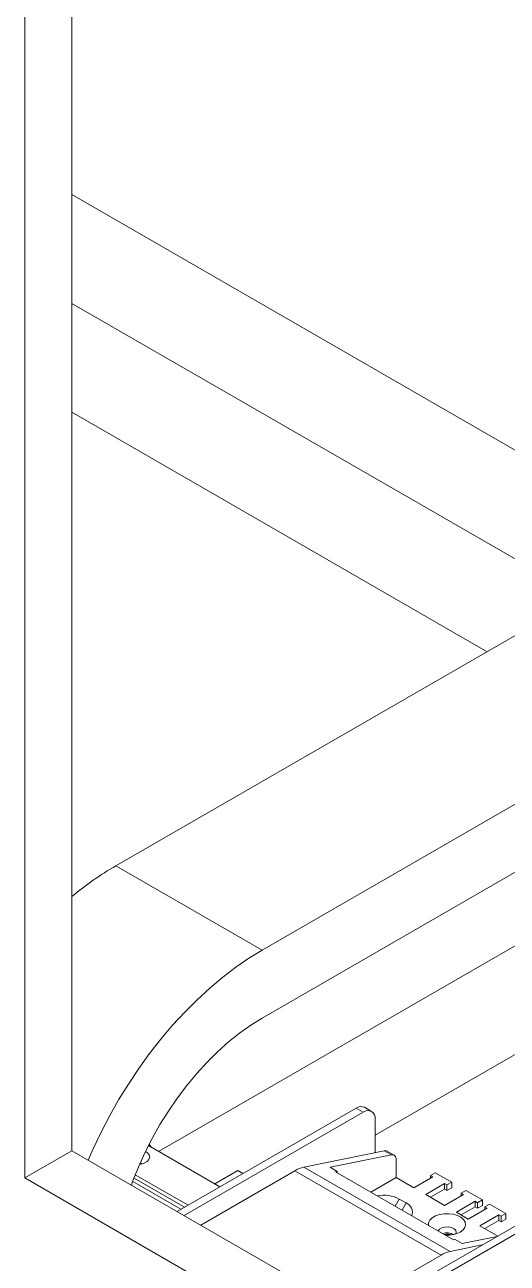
# Model space of a CAD drawing. Header units: millimetres. Extents: x 169 to 14583, y -399 to 10804.
# Drawn here: x 11412.1 to 11556.8, y 7542.9 to 7914.5 of the extents above; entities that cross this region are included whole.
import ezdxf

# ---------------------------------------------------------------- set-up
doc = ezdxf.new("R2010")
doc.units = ezdxf.units.MM
doc.header["$LTSCALE"] = 35

msp = doc.modelspace()

# ---------------------------------------------------------------- linework, layer by layer
at = {"color": 7, "linetype": 'Continuous', "lineweight": 18}
for p, q in [((11412.131, 8061.399), (11412.131, 7568.461)), ((11426.273, 8053.235), (11426.273, 7576.626)), ((11600.924, 7762.728), (11426.273, 7863.552)), ((11572.64, 7746.4), (11426.273, 7830.895)), ((11550.716, 7726.395), (11426.273, 7798.234)), ((11439.45, 7662.162), (11559.316, 7731.36)), ((11483.291, 7636.854), (11638.333, 7726.358)), ((11644.229, 7709.348), (11483.291, 7616.44)), ((11659.618, 7696.188), (11452.219, 7576.459)), ((11517.136, 7581.273), (11687.903, 7679.855)), ((11483.291, 7636.854), (11439.45, 7662.162)), ((11511.48, 7589.427), (11457.789, 7558.432)), ((11513.601, 7588.203), (11511.48, 7589.427)), ((11516.101, 7588.45), (11513.979, 7589.675)), ((11513.601, 7588.203), (11459.91, 7557.208)), ((11517.136, 7586.161), (11517.136, 7576.088)), ((11470.617, 7565.838), (11449.2, 7578.202)), ((11412.131, 7568.461), (11426.273, 7576.626)), ((11426.273, 7576.626), (11718.308, 7408.037)), ((11519.909, 7576.656), (11495.809, 7571.724)), ((11503.701, 7571.68), (11522.031, 7575.431)), ((11522.031, 7575.431), (11519.909, 7576.656)), ((11522.879, 7575.322), (11520.758, 7576.546)), ((11464.86, 7554.35), (11493.095, 7570.65)), ((11475.983, 7570.699), (11469.09, 7566.72)), ((11477.51, 7569.817), (11475.983, 7570.699)), ((11536.935, 7545.341), (11493.095, 7570.65)), ((11539.65, 7546.415), (11495.809, 7571.724)), ((11505.823, 7570.455), (11503.701, 7571.68)), ((11505.302, 7570.349), (11505.823, 7570.455)), ((11505.302, 7570.349), (11540.657, 7549.939)), ((11505.823, 7570.048), (11505.823, 7570.455)), ((11523.5, 7573.948), (11523.5, 7568.606)), ((11412.131, 7568.461), (11718.308, 7391.709)), ((11458.95, 7559.103), (11444.493, 7567.448)), ((11460.011, 7559.715), (11444.873, 7568.454)), ((11461.072, 7560.327), (11445.262, 7569.454)), ((11523.5, 7568.606), (11515.911, 7564.225)), ((11523.5, 7568.606), (11528.804, 7565.544)), ((11534.461, 7568.81), (11528.804, 7565.544)), ((11532.339, 7563.503), (11537.996, 7566.769)), ((11535.168, 7570.035), (11533.753, 7569.218)), ((11533.753, 7569.218), (11534.461, 7568.81)), ((11533.753, 7568.402), (11533.753, 7569.218)), ((11540.117, 7567.177), (11535.168, 7570.035)), ((11537.996, 7566.769), (11538.703, 7566.361)), ((11537.996, 7565.136), (11537.996, 7566.769)), ((11538.703, 7566.361), (11540.117, 7567.177)), ((11540.117, 7565.544), (11540.117, 7567.177)), ((11532.339, 7563.503), (11537.996, 7560.238)), ((11537.996, 7565.136), (11533.754, 7562.687)), ((11538.703, 7564.728), (11537.996, 7565.136)), ((11543.653, 7563.503), (11537.996, 7560.238)), ((11538.703, 7564.728), (11538.703, 7566.361)), ((11540.117, 7565.544), (11538.703, 7564.728)), ((11544.36, 7564.728), (11542.946, 7563.912)), ((11542.946, 7563.912), (11543.653, 7563.503)), ((11542.946, 7563.095), (11542.946, 7563.912)), ((11549.31, 7561.871), (11544.36, 7564.728)), ((11524.398, 7562.144), (11523.178, 7560.029)), ((11524.398, 7562.144), (11526.449, 7560.96)), ((11526.449, 7560.96), (11525.228, 7558.846)), ((11541.532, 7558.197), (11547.188, 7561.462)), ((11547.188, 7559.829), (11542.946, 7557.38)), ((11550.724, 7559.421), (11545.067, 7556.156)), ((11547.188, 7561.462), (11547.896, 7561.054)), ((11547.188, 7559.829), (11547.188, 7561.462)), ((11547.896, 7559.421), (11547.188, 7559.829)), ((11547.896, 7561.054), (11549.31, 7561.871)), ((11547.896, 7559.421), (11547.896, 7561.054)), ((11549.31, 7560.238), (11547.896, 7559.421)), ((11549.31, 7560.238), (11549.31, 7561.871)), ((11551.431, 7560.646), (11550.017, 7559.83)), ((11550.017, 7559.83), (11550.724, 7559.421)), ((11550.017, 7559.013), (11550.017, 7559.83)), ((11556.381, 7557.789), (11551.431, 7560.646)), ((11565.927, 7557.996), (11512.236, 7527)), ((11568.048, 7556.771), (11514.357, 7525.776)), ((11541.532, 7558.197), (11545.067, 7556.156)), ((11548.603, 7554.115), (11554.26, 7557.38)), ((11554.26, 7555.747), (11550.017, 7553.298)), ((11554.26, 7557.38), (11554.967, 7556.972)), ((11554.26, 7555.747), (11554.26, 7557.38)), ((11554.967, 7555.339), (11554.26, 7555.747)), ((11554.967, 7556.972), (11556.381, 7557.789)), ((11554.967, 7555.339), (11554.967, 7556.972)), ((11556.381, 7556.155), (11554.967, 7555.339)), ((11556.381, 7556.155), (11556.381, 7557.789)), ((11548.603, 7554.115), (11553.903, 7551.055)), ((11549.28, 7548.386), (11539.65, 7546.415)), ((11541.178, 7550.045), (11540.657, 7549.939)), ((11543.299, 7548.821), (11541.178, 7550.045)), ((11553.732, 7550.955), (11543.299, 7548.821)), ((11508.7, 7529.041), (11536.935, 7545.341))]:
    msp.add_line(p, q, dxfattribs=at)
at = {"color": 7, "linetype": 'Continuous', "lineweight": 18, "flags": 128}
for points in [[(11483.291, 7636.854), (11479.326, 7634.418), (11475.379, 7631.7), (11471.463, 7628.708), (11467.596, 7625.457), (11463.794, 7621.959), (11460.072, 7618.228), (11456.445, 7614.281), (11452.929, 7610.132), (11449.537, 7605.8), (11446.284, 7601.302), (11443.183, 7596.656), (11440.247, 7591.882), (11437.488, 7586.999), (11434.917, 7582.028), (11432.545, 7576.988), (11431.164, 7573.802)], [(11483.291, 7616.44), (11479.908, 7614.337), (11476.544, 7611.948), (11473.221, 7609.285), (11469.956, 7606.364), (11466.77, 7603.203), (11463.681, 7599.821), (11460.707, 7596.236), (11457.865, 7592.47), (11455.172, 7588.546), (11452.645, 7584.486), (11450.297, 7580.314), (11448.143, 7576.054), (11446.196, 7571.732), (11444.465, 7567.373), (11444.09, 7566.34)], [(11449.402, 7578.599), (11449.663, 7578.265), (11450.035, 7577.72)], [(11446.543, 7572.542), (11446.898, 7572.603), (11447.953, 7572.925), (11448.796, 7573.412), (11449.353, 7574.02), (11449.574, 7574.696), (11449.441, 7575.38), (11448.964, 7576.011), (11448.336, 7576.455)], [(11523.5, 7573.948), (11523.474, 7574.317), (11523.396, 7574.646), (11523.268, 7574.928), (11523.094, 7575.155), (11522.877, 7575.323), (11522.623, 7575.426), (11522.339, 7575.462), (11522.031, 7575.431)], [(11447.447, 7572.741), (11447.177, 7572.817), (11446.705, 7572.915)], [(11542.663, 7552.237), (11543.523, 7552.877), (11544.081, 7553.621), (11544.3, 7554.421), (11544.168, 7555.228), (11543.693, 7555.991), (11542.904, 7556.661), (11541.851, 7557.197), (11540.6, 7557.565), (11539.23, 7557.741), (11537.827, 7557.716), (11536.479, 7557.49), (11535.271, 7557.077), (11534.278, 7556.504), (11533.564, 7555.807), (11533.172, 7555.029), (11533.118, 7554.291)], [(11541.289, 7551.655), (11541.45, 7552.122), (11541.311, 7552.7), (11540.819, 7553.21), (11540.041, 7553.583), (11539.083, 7553.768), (11538.074, 7553.741), (11537.149, 7553.506), (11536.434, 7553.093), (11536.045, 7552.601)]]:
    msp.add_lwpolyline(points, dxfattribs=at)
at = {"color": 7, "linetype": 'Continuous', "lineweight": 18}
for centre, radius, start, end in [((11488.219, 7578.647), 96.712, 120.28277, 129.83024), ((11512.944, 7587.383), 2.515, 65.69288, 125.61758), ((11514.981, 7586.511), 2.184, 350.78596, 129.20329), ((11520.195, 7575.526), 1.165, 61.13595, 104.19769), ((11497.78, 7562.773), 9.165, 102.41936, 120.74628), ((11519.635, 7552.849), 10.445, 62.86799, 100.09909), ((11525.406, 7558.204), 2.947, 339.11363, 69.27815), ((11538.684, 7547.781), 4.256, 61.19896, 107.87069), ((11538.784, 7559.659), 8.375, 266.69791, 297.59146), ((11538.695, 7548.283), 3.372, 66.74849, 104.27628), ((11541.621, 7537.464), 9.165, 102.41936, 120.74628)]:
    msp.add_arc(centre, radius, start, end, dxfattribs=at)

doc.saveas('drawing.dxf')
